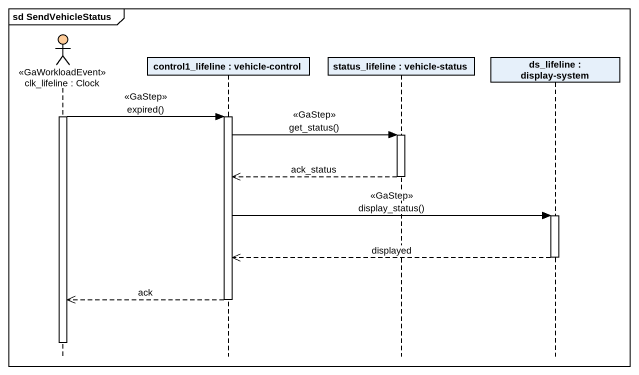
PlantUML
@startuml
mainframe sd SendVehicleStatus
hide footbox
actor "clk_lifeline : Clock" as clk_lifeline <<GaWorkloadEvent>> #FFCC99
participant "control1_lifeline : vehicle-control" as control1_lifeline
participant "status_lifeline : vehicle-status" as status_lifeline
participant "ds_lifeline : display-system" as ds_lifeline

activate clk_lifeline
clk_lifeline -> control1_lifeline : expired()\n<<GaStep>>
activate control1_lifeline
control1_lifeline -> status_lifeline : get_status()\n<<GaStep>>
activate status_lifeline
status_lifeline -->> control1_lifeline : ack_status
deactivate status_lifeline
control1_lifeline -> ds_lifeline : display_status()\n<<GaStep>>
activate ds_lifeline
ds_lifeline -->> control1_lifeline : displayed
deactivate ds_lifeline
control1_lifeline -->> clk_lifeline : ack
deactivate control1_lifeline
deactivate clk_lifeline
@enduml
